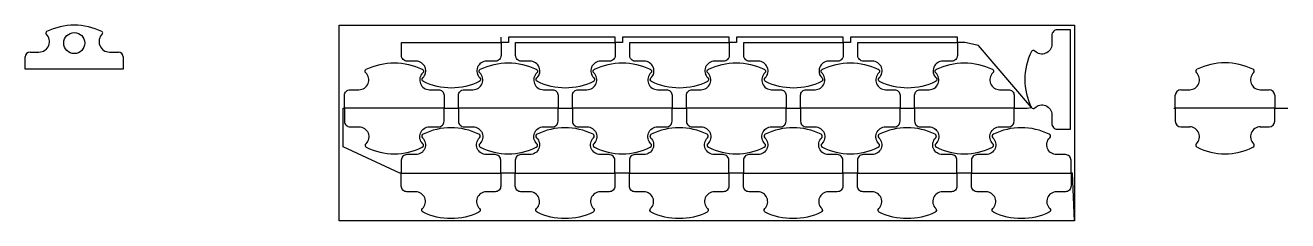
# Model space of a CAD drawing. Extents: x 5162 to 7738, y -1047 to -647.
import ezdxf

# ---------------------------------------------------------------- set-up
doc = ezdxf.new("R2010")
doc.units = 0
doc.layers.get('0').update_dxf_attribs({"linetype": 'CONTINUOUS'})

msp = doc.modelspace()

# ---------------------------------------------------------------- linework, layer by layer
for p, q in [((5803, -647.1), (7303, -647.1)), ((5803, -1047.1), (5803, -647.1)), ((7303, -647.1), (7303, -1047.1)), ((5162.4, -737.1), (5162.4, -712.1)), ((5172.4, -702.1), (5190.4, -702.1)), ((5334.4, -702.1), (5352.4, -702.1)), ((5362.4, -712.1), (5362.4, -737.1)), ((5362.4, -737.1), (5162.4, -737.1)), ((7508.4, -817), (7508.4, -790.5)), ((7519.9, -779), (7537.9, -779)), ((7681.9, -779), (7699.9, -779)), ((7711.4, -790.5), (7711.4, -817)), ((7505.4, -817), (7508.4, -817)), ((7508.4, -817), (7508.4, -843.5)), ((7711.4, -817), (7508.4, -817)), ((7711.4, -843.5), (7711.4, -817)), ((7711.4, -817), (7738, -817)), ((7519.9, -855), (7537.9, -855)), ((7681.9, -855), (7699.9, -855)), ((7303, -1047.1), (5803, -1047.1))]:
    msp.add_line(p, q)
for points in [[(7206.3, -817), (7214.9, -815.1, 0.520235), (7222.2, -816.2, -0.675617), (7256.6, -830.1), (7256.6, -848.1, 0.414214), (7268.1, -859.6), (7294.6, -859.6), (7294.6, -656.6), (7268.1, -656.6, 0.414214), (7256.6, -668.1), (7256.6, -686.1, -0.675617), (7222.2, -699.9, 0.520235), (7214.9, -701.1, 0.233024), (7214.9, -815.1), (7106.8, -688.4), (7078.9, -682.6)], [(6365.8, -671.6), (6148.1, -671.6), (6148.1, -682.6), (6133.1, -682.6), (6133.1, -709.1, -0.414214), (6121.6, -720.6), (6103.6, -720.6, 0.675617), (6089.8, -755, -0.520235), (6088.7, -762.3, -0.233024), (5974.6, -762.3, -0.520235), (5973.5, -755, 0.675617), (5959.6, -720.6), (5941.6, -720.6, -0.414214), (5930.1, -709.1), (5930.1, -682.6), (6133.1, -682.6), (6133.1, -671.6)], [(6598.5, -671.6), (6380.8, -671.6), (6380.8, -682.6), (6365.8, -682.6), (6365.8, -709.1, -0.414214), (6354.3, -720.6), (6336.3, -720.6, 0.675617), (6322.5, -755, -0.520235), (6321.4, -762.3, -0.233024), (6207.3, -762.3, -0.520235), (6206.2, -755, 0.675617), (6192.3, -720.6), (6174.3, -720.6, -0.414214), (6162.8, -709.1), (6162.8, -682.6), (6365.8, -682.6), (6365.8, -671.6)], [(6831.2, -671.6), (6613.5, -671.6), (6613.5, -682.6), (6598.5, -682.6), (6598.5, -709.1, -0.414214), (6587, -720.6), (6569, -720.6, 0.675617), (6555.2, -755, -0.520235), (6554.1, -762.3, -0.233024), (6440, -762.3, -0.520235), (6438.9, -755, 0.675617), (6425, -720.6), (6407, -720.6, -0.414214), (6395.5, -709.1), (6395.5, -682.6), (6598.5, -682.6), (6598.5, -671.6)], [(7063.9, -671.6), (6846.2, -671.6), (6846.2, -682.6), (6831.2, -682.6), (6831.2, -709.1, -0.414214), (6819.7, -720.6), (6801.7, -720.6, 0.675617), (6787.9, -755, -0.520235), (6786.8, -762.3, -0.233024), (6672.7, -762.3, -0.520235), (6671.6, -755, 0.675617), (6657.7, -720.6), (6639.7, -720.6, -0.414214), (6628.2, -709.1), (6628.2, -682.6), (6831.2, -682.6), (6831.2, -671.6)], [(7078.9, -682.6), (7063.9, -682.6), (7063.9, -709.1, -0.414214), (7052.4, -720.6), (7034.4, -720.6, 0.675617), (7020.6, -755, -0.520235), (7019.5, -762.3, -0.233024), (6905.4, -762.3, -0.520235), (6904.3, -755, 0.675617), (6890.4, -720.6), (6872.4, -720.6, -0.414214), (6860.9, -709.1), (6860.9, -682.6), (7063.9, -682.6), (7063.9, -671.6)], [(5926.5, -949.7), (5810.7, -896), (5810.7, -817), (5813.7, -817), (5813.7, -843.5, 0.414214), (5825.2, -855), (5843.2, -855, -0.675617), (5857.1, -889.4, 0.520235), (5858.2, -896.7, 0.233024), (5972.3, -896.7, 0.520235), (5973.4, -889.4, -0.675617), (5987.2, -855), (6005.2, -855, 0.414214), (6016.7, -843.5), (6016.7, -817), (5813.7, -817), (5813.7, -790.5, -0.414214), (5825.2, -779), (5843.2, -779, 0.675617), (5857.1, -744.6, -0.520235), (5858.2, -737.3, -0.233024), (5972.3, -737.3, -0.520235), (5973.4, -744.6, 0.675617), (5987.2, -779), (6005.2, -779, -0.414214), (6016.7, -790.5), (6016.7, -817), (6043.3, -817)], [(6043.3, -817), (6046.3, -817), (6046.3, -843.5, 0.414214), (6057.8, -855), (6075.8, -855, -0.675617), (6089.7, -889.4, 0.520235), (6090.8, -896.7, 0.233024), (6204.9, -896.7, 0.520235), (6206, -889.4, -0.675617), (6219.8, -855), (6237.8, -855, 0.414214), (6249.3, -843.5), (6249.3, -817), (6046.3, -817), (6046.3, -790.5, -0.414214), (6057.8, -779), (6075.8, -779, 0.675617), (6089.7, -744.6, -0.520235), (6090.8, -737.3, -0.233024), (6204.9, -737.3, -0.520235), (6206, -744.6, 0.675617), (6219.8, -779), (6237.8, -779, -0.414214), (6249.3, -790.5), (6249.3, -817), (6275.9, -817)], [(6275.9, -817), (6278.9, -817), (6278.9, -843.5, 0.414214), (6290.4, -855), (6308.4, -855, -0.675617), (6322.3, -889.4, 0.520235), (6323.4, -896.7, 0.233024), (6437.5, -896.7, 0.520235), (6438.6, -889.4, -0.675617), (6452.4, -855), (6470.4, -855, 0.414214), (6481.9, -843.5), (6481.9, -817), (6278.9, -817), (6278.9, -790.5, -0.414214), (6290.4, -779), (6308.4, -779, 0.675617), (6322.3, -744.6, -0.520235), (6323.4, -737.3, -0.233024), (6437.5, -737.3, -0.520235), (6438.6, -744.6, 0.675617), (6452.4, -779), (6470.4, -779, -0.414214), (6481.9, -790.5), (6481.9, -817), (6508.5, -817)], [(6508.5, -817), (6511.5, -817), (6511.5, -843.5, 0.414214), (6523, -855), (6541, -855, -0.675617), (6554.9, -889.4, 0.520235), (6556, -896.7, 0.233024), (6670.1, -896.7, 0.520235), (6671.2, -889.4, -0.675617), (6685, -855), (6703, -855, 0.414214), (6714.5, -843.5), (6714.5, -817), (6511.5, -817), (6511.5, -790.5, -0.414214), (6523, -779), (6541, -779, 0.675617), (6554.9, -744.6, -0.520235), (6556, -737.3, -0.233024), (6670.1, -737.3, -0.520235), (6671.2, -744.6, 0.675617), (6685, -779), (6703, -779, -0.414214), (6714.5, -790.5), (6714.5, -817), (6741.1, -817)], [(6741.1, -817), (6744.1, -817), (6744.1, -843.5, 0.414214), (6755.6, -855), (6773.6, -855, -0.675617), (6787.5, -889.4, 0.520235), (6788.6, -896.7, 0.233024), (6902.7, -896.7, 0.520235), (6903.8, -889.4, -0.675617), (6917.6, -855), (6935.6, -855, 0.414214), (6947.1, -843.5), (6947.1, -817), (6744.1, -817), (6744.1, -790.5, -0.414214), (6755.6, -779), (6773.6, -779, 0.675617), (6787.5, -744.6, -0.520235), (6788.6, -737.3, -0.233024), (6902.7, -737.3, -0.520235), (6903.8, -744.6, 0.675617), (6917.6, -779), (6935.6, -779, -0.414214), (6947.1, -790.5), (6947.1, -817), (6973.7, -817)], [(6973.7, -817), (6976.7, -817), (6976.7, -843.5, 0.414214), (6988.2, -855), (7006.2, -855, -0.675617), (7020.1, -889.4, 0.520235), (7021.2, -896.7, 0.233024), (7135.3, -896.7, 0.520235), (7136.4, -889.4, -0.675617), (7150.2, -855), (7168.2, -855, 0.414214), (7179.7, -843.5), (7179.7, -817), (6976.7, -817), (6976.7, -790.5, -0.414214), (6988.2, -779), (7006.2, -779, 0.675617), (7020.1, -744.6, -0.520235), (7021.2, -737.3, -0.233024), (7135.3, -737.3, -0.520235), (7136.4, -744.6, 0.675617), (7150.2, -779), (7168.2, -779, -0.414214), (7179.7, -790.5), (7179.7, -817), (7206.3, -817)], [(6159.2, -949.7), (6132.5, -949.7), (6132.5, -976.2, -0.414214), (6121, -987.7), (6103, -987.7, 0.675617), (6089.1, -1022.1, -0.520235), (6088, -1029.4, -0.233024), (5973.9, -1029.4, -0.520235), (5972.8, -1022.1, 0.675617), (5959, -987.7), (5941, -987.7, -0.414214), (5929.5, -976.2), (5929.5, -949.7), (6132.5, -949.7), (6132.5, -923.2, 0.414214), (6121, -911.7), (6103, -911.7, -0.675617), (6089.1, -877.2, 0.520235), (6088, -870, 0.233024), (5973.9, -870, 0.520235), (5972.8, -877.2, -0.675617), (5959, -911.7), (5941, -911.7, 0.414214), (5929.5, -923.2), (5929.5, -949.7), (5926.5, -949.7)], [(6391.8, -949.7), (6365.2, -949.7), (6365.2, -976.2, -0.414214), (6353.7, -987.7), (6335.7, -987.7, 0.675617), (6321.8, -1022.1, -0.520235), (6320.7, -1029.4, -0.233024), (6206.6, -1029.4, -0.520235), (6205.5, -1022.1, 0.675617), (6191.7, -987.7), (6173.7, -987.7, -0.414214), (6162.2, -976.2), (6162.2, -949.7), (6365.2, -949.7), (6365.2, -923.2, 0.414214), (6353.7, -911.7), (6335.7, -911.7, -0.675617), (6321.8, -877.2, 0.520235), (6320.7, -870, 0.233024), (6206.6, -870, 0.520235), (6205.5, -877.2, -0.675617), (6191.7, -911.7), (6173.7, -911.7, 0.414214), (6162.2, -923.2), (6162.2, -949.7), (6159.2, -949.7)], [(6624.5, -949.7), (6597.8, -949.7), (6597.8, -976.2, -0.414214), (6586.3, -987.7), (6568.3, -987.7, 0.675617), (6554.5, -1022.1, -0.520235), (6553.4, -1029.4, -0.233024), (6439.3, -1029.4, -0.520235), (6438.2, -1022.1, 0.675617), (6424.3, -987.7), (6406.3, -987.7, -0.414214), (6394.8, -976.2), (6394.8, -949.7), (6597.8, -949.7), (6597.8, -923.2, 0.414214), (6586.3, -911.7), (6568.3, -911.7, -0.675617), (6554.5, -877.2, 0.520235), (6553.4, -870, 0.233024), (6439.3, -870, 0.520235), (6438.2, -877.2, -0.675617), (6424.3, -911.7), (6406.3, -911.7, 0.414214), (6394.8, -923.2), (6394.8, -949.7), (6391.8, -949.7)], [(6857.2, -949.7), (6830.5, -949.7), (6830.5, -976.2, -0.414214), (6819, -987.7), (6801, -987.7, 0.675617), (6787.2, -1022.1, -0.520235), (6786, -1029.4, -0.233024), (6672, -1029.4, -0.520235), (6670.9, -1022.1, 0.675617), (6657, -987.7), (6639, -987.7, -0.414214), (6627.5, -976.2), (6627.5, -949.7), (6830.5, -949.7), (6830.5, -923.2, 0.414214), (6819, -911.7), (6801, -911.7, -0.675617), (6787.2, -877.2, 0.520235), (6786, -870, 0.233024), (6672, -870, 0.520235), (6670.9, -877.2, -0.675617), (6657, -911.7), (6639, -911.7, 0.414214), (6627.5, -923.2), (6627.5, -949.7), (6624.5, -949.7)], [(7089.9, -949.7), (7063.2, -949.7), (7063.2, -976.2, -0.414214), (7051.7, -987.7), (7033.7, -987.7, 0.675617), (7019.9, -1022.1, -0.520235), (7018.7, -1029.4, -0.233024), (6904.7, -1029.4, -0.520235), (6903.6, -1022.1, 0.675617), (6889.7, -987.7), (6871.7, -987.7, -0.414214), (6860.2, -976.2), (6860.2, -949.7), (7063.2, -949.7), (7063.2, -923.2, 0.414214), (7051.7, -911.7), (7033.7, -911.7, -0.675617), (7019.9, -877.2, 0.520235), (7018.7, -870, 0.233024), (6904.7, -870, 0.520235), (6903.6, -877.2, -0.675617), (6889.7, -911.7), (6871.7, -911.7, 0.414214), (6860.2, -923.2), (6860.2, -949.7), (6857.2, -949.7)], [(7303, -1047.1), (7298.9, -949.7), (7295.9, -949.7), (7295.9, -976.2, -0.414214), (7284.4, -987.7), (7266.4, -987.7, 0.675617), (7252.5, -1022.1, -0.520235), (7251.4, -1029.4, -0.233024), (7137.4, -1029.4, -0.520235), (7136.2, -1022.1, 0.675617), (7122.4, -987.7), (7104.4, -987.7, -0.414214), (7092.9, -976.2), (7092.9, -949.7), (7295.9, -949.7), (7295.9, -923.2, 0.414214), (7284.4, -911.7), (7266.4, -911.7, -0.675617), (7252.5, -877.2, 0.520235), (7251.4, -870, 0.233024), (7137.4, -870, 0.520235), (7136.2, -877.2, -0.675617), (7122.4, -911.7), (7104.4, -911.7, 0.414214), (7092.9, -923.2), (7092.9, -949.7), (7089.9, -949.7)]]:
    msp.add_lwpolyline(points, format="xyb")
msp.add_circle((5262.4, -683.6), 21.5)
for centre, radius, start, end in [((5190.4, -680.6), 21.5, 270, 46.1746), ((5207.4, -663), 3, 116.2345, 226.1746), ((5262.4, -774.6), 127.5, 63.7655, 116.2345), ((5334.4, -680.6), 21.5, 133.8254, 270), ((5317.5, -663), 3, 313.8254, 63.7655), ((5172.4, -712.1), 10, 90, 180), ((5352.4, -712.1), 10, 0, 90), ((7537.9, -759), 20, 270, 46.1746), ((7554.8, -741.3), 4.5, 116.2345, 226.1746), ((7609.9, -853), 129, 63.7655, 116.2345), ((7681.9, -759), 20, 133.8254, 270), ((7664.9, -741.3), 4.5, 313.8254, 63.7655), ((7519.9, -790.5), 11.5, 90, 180), ((7699.9, -790.5), 11.5, 0, 90), ((7519.9, -843.5), 11.5, 180, 270), ((7699.9, -843.5), 11.5, 270, 0), ((7537.9, -875), 20, 313.8254, 90), ((7681.9, -875), 20, 90, 226.1746), ((7554.8, -892.7), 4.5, 133.8254, 243.7655), ((7609.9, -781), 129, 243.7655, 296.2345), ((7664.9, -892.7), 4.5, 296.2345, 46.1746)]:
    msp.add_arc(centre, radius, start, end)

doc.saveas('drawing.dxf')
